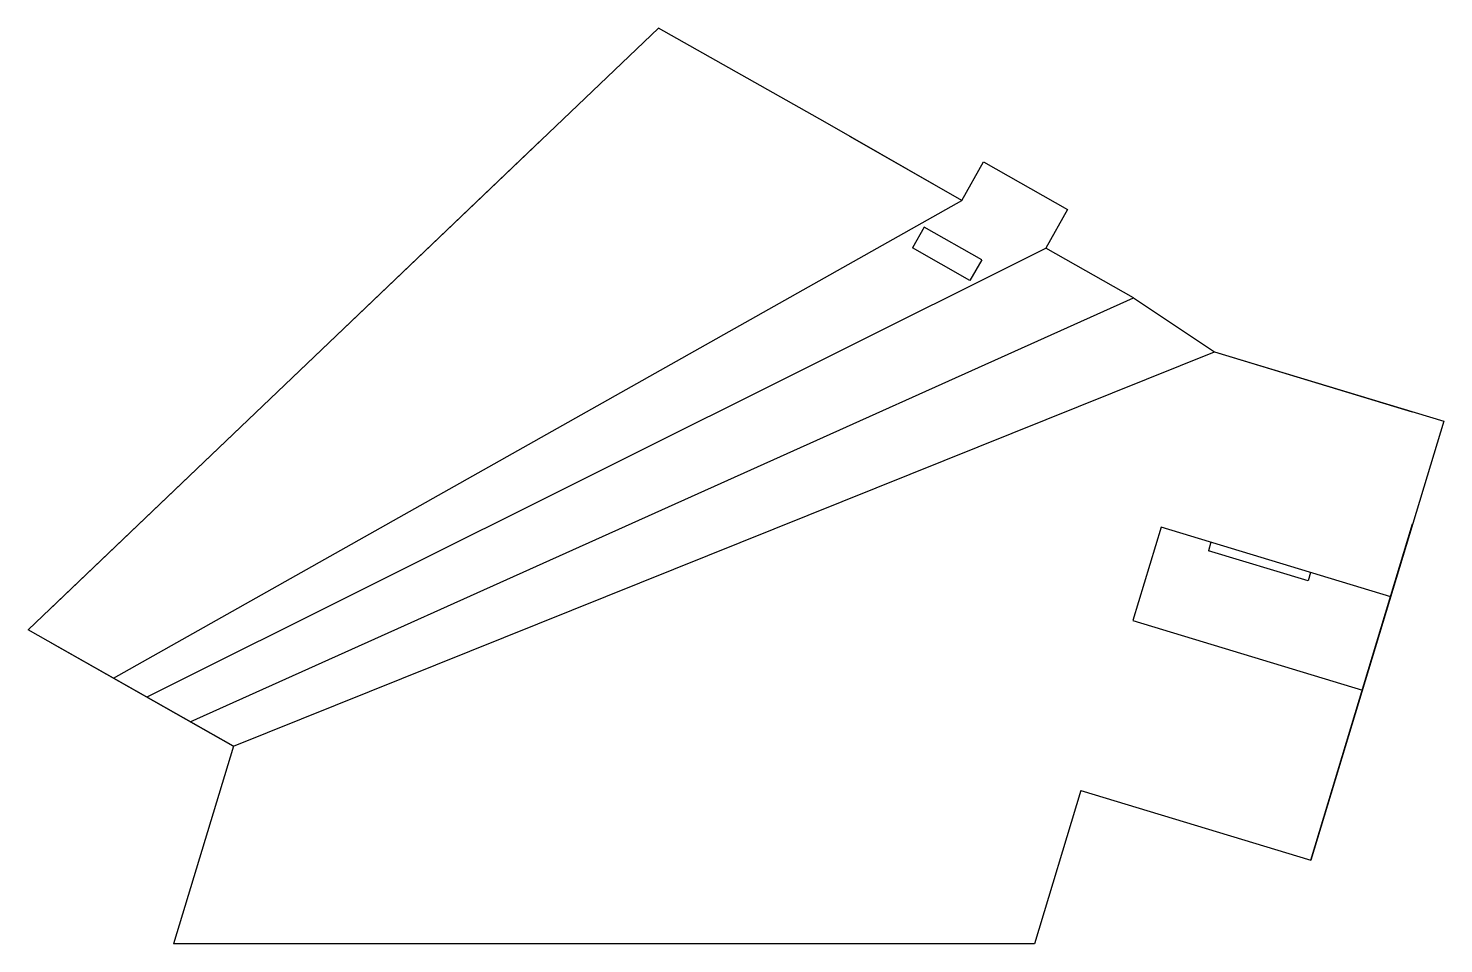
# Model space of a CAD drawing. Extents: x -4 to 686, y 3 to 450.
import ezdxf

# ---------------------------------------------------------------- set-up
doc = ezdxf.new("R2010")
doc.units = 0
doc.layers.add('Layer_1', color=7, linetype='CONTINUOUS')

msp = doc.modelspace()

# ---------------------------------------------------------------- linework, layer by layer
at = {"layer": 'Layer_1', "color": 4}
for p, q in [((303.235304, 449.876826), (-4.242257, 156.284576)), ((384.547054, 403.998076), (303.235304, 449.876826)), ((451.232637, 365.845159), (384.547054, 403.998076)), ((574.539054, 291.952325), (686.38372, 258.085656)), ((686.38372, 258.085656), (621.539637, 43.900159)), ((95.812576, 99.494409), (-4.242257, 156.284576))]:
    msp.add_line(p, q, dxfattribs=at)
at = {"layer": 'Layer_1', "color": 7}
for p, q in [((5.801586, 165.862775), (247.018133, 396.204374)), ((451.245026, 365.798194), (396.663898, 397.068642)), ((451.232637, 365.845159), (461.890054, 384.630576)), ((461.890054, 384.630576), (502.858137, 361.378992)), ((502.858137, 361.378992), (492.20072, 342.604159)), ((432.902304, 352.880579), (427.134387, 342.720579)), ((460.95872, 336.952662), (432.902304, 352.880579)), ((455.190804, 326.792662), (427.134387, 342.720579)), ((535.03147, 318.28366), (492.20072, 342.604159)), ((460.95872, 336.952662), (455.190804, 326.792662)), ((535.03147, 318.28366), (574.539054, 291.952325)), ((574.531546, 291.983681), (670.926748, 262.780031)), ((621.535347, 43.921932), (671.194012, 207.989778)), ((572.824554, 199.030662), (571.57572, 194.903162)), ((620.195554, 180.181745), (571.57572, 194.903162)), ((621.444387, 184.309245), (620.195554, 180.181745)), ((95.794714, 99.529148), (6.193292, 150.357802)), ((95.812576, 99.494409), (66.644909, 3.143731)), ((509.40922, 77.840909), (486.792637, 3.143731)), ((509.40922, 77.840909), (621.539637, 43.900159)), ((486.792637, 3.143731), (66.644909, 3.143731))]:
    msp.add_line(p, q, dxfattribs=at)
at = {"layer": 'Layer_1', "color": 1}
for p, q in [((37.303721, 132.725088), (451.313663, 365.860803)), ((53.682686, 123.552863), (492.286262, 342.627866)), ((74.672963, 111.482834), (535.046908, 318.309558)), ((95.814456, 99.563968), (574.559091, 291.966455))]:
    msp.add_line(p, q, dxfattribs=at)
at = {"layer": 'Layer_1', "color": 3}
for p, q in [((548.463837, 206.394901), (534.67, 160.859116)), ((660.510885, 172.437785), (548.463837, 206.394901)), ((534.67, 160.859116), (646.694301, 126.944579))]:
    msp.add_line(p, q, dxfattribs=at)

doc.saveas('drawing.dxf')
